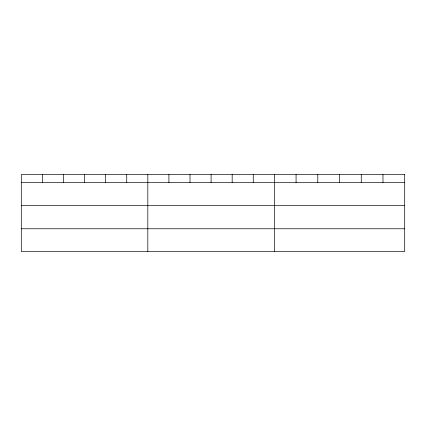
<?xml version="1.0" encoding="UTF-8"?>
<svg xmlns="http://www.w3.org/2000/svg" width="426" height="426" viewBox="0 0 426 426"><rect width="100%" height="100%" fill="white"/><g stroke="black" fill="none" stroke-linecap="round" stroke-linejoin="round"><path stroke-width="0.64" d="M21.3 182.578L404.7 182.578M21.3 205.327L404.7 205.327M21.3 228.767L404.7 228.767M382.974 174.484L382.974 182.578M361.248 174.484L361.248 182.578M339.522 174.484L339.522 182.578M317.796 174.484L317.796 182.578M296.07 174.484L296.07 182.578M274.344 174.484L274.344 251.516M253.257 174.484L253.257 182.578M232.17 174.484L232.17 182.578M211.083 174.484L211.083 182.578M189.996 174.484L189.996 182.578M168.909 174.484L168.909 182.578M147.822 174.484L147.822 251.516M126.735 174.484L126.735 182.578M105.648 174.484L105.648 182.578M84.561 174.484L84.561 182.578M63.474 174.484L63.474 182.578M42.387 174.484L42.387 182.578M404.7 174.484L21.3 174.484L21.3 251.516L404.7 251.516L404.7 174.484"/></g></svg>
